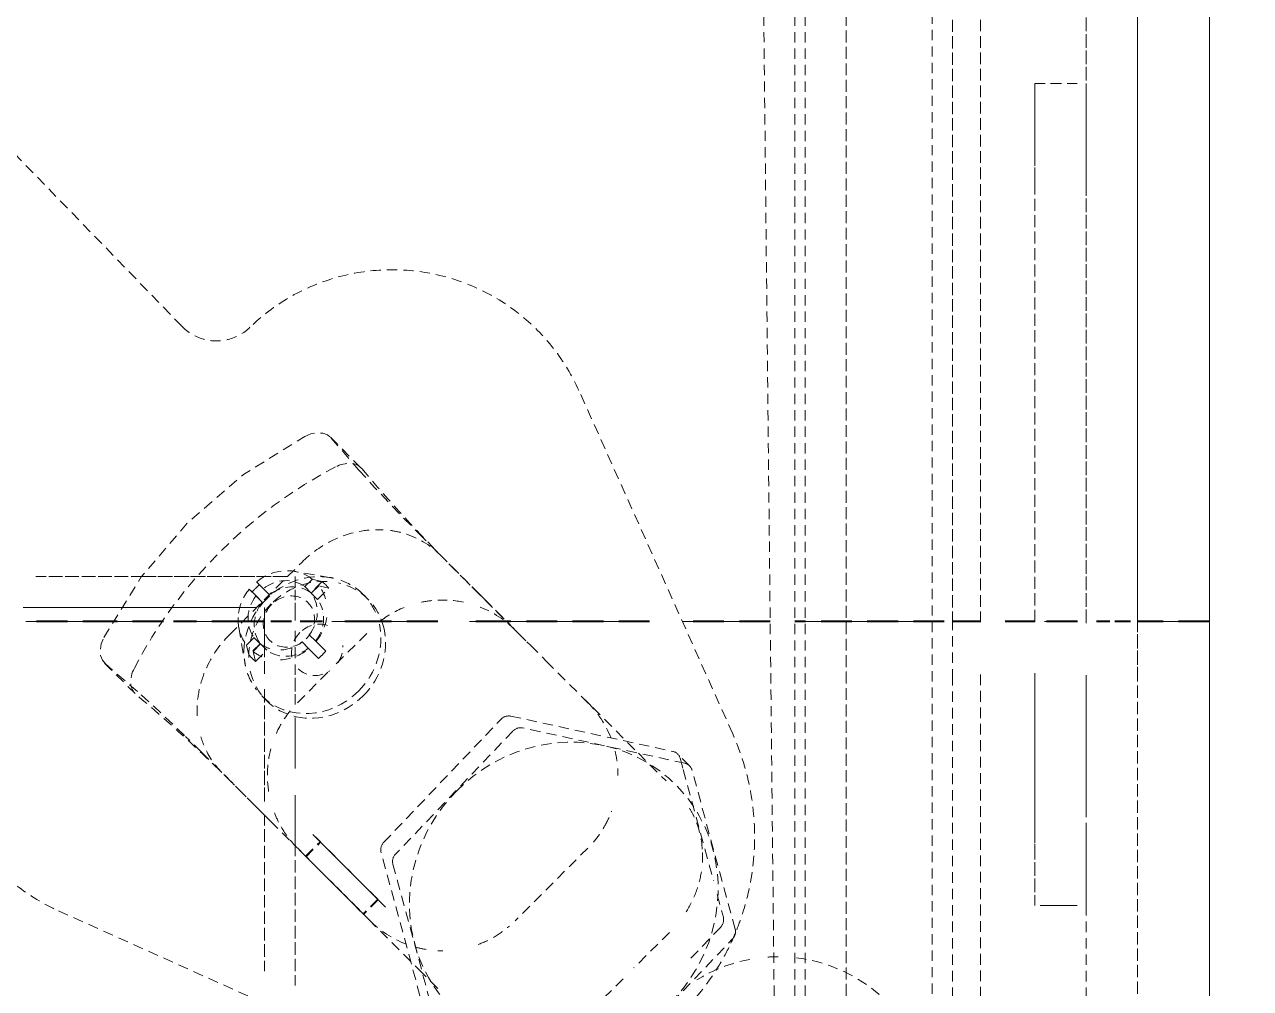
# Model space of a CAD drawing. Header units: millimetres. Extents: x -10915 to 62537, y -37640 to 44223.
# Drawn here: x 47279.1 to 47398.5, y 8591.3 to 8685.2 of the extents above; entities that cross this region are included whole.
import ezdxf

# ---------------------------------------------------------------- set-up
doc = ezdxf.new("R2010")
doc.units = ezdxf.units.MM
doc.linetypes.add('200_ШТРИХ_ш1п0_6_', pattern=[1.6, 1, -0.6])
doc.linetypes.add('ADSK_Штриховая_ш3 п1_5', pattern=[4.5, 3, -1.5])
doc.layers.add('Линии разделители', color=4, linetype='ADSK_Штриховая_ш3 п1_5', lineweight=40, true_color=0x00ffff)
for name, color, linetype, lineweight in [('Перекрытие', 7, 'Continuous', 18), ('Перекрытие штриховка', 7, 'Continuous', 18), ('Сантехника', 7, 'Continuous', 18), ('Стены отделка', 7, 'Continuous', 30)]:
    doc.layers.add(name, color=color, linetype=linetype, lineweight=lineweight)

# ---------------------------------------------------------------- blocks, each defined once
blk = doc.blocks.new('Reece_Tap_Wolfen_Drinking-Fountain - 10 L_Stainless Steel-7189108-План полов 4-го этажа')
at = {"layer": 'Сантехника', "color": 253, "linetype": '200_ШТРИХ_ш1п0_6_', "true_color": 0xa3a3a3}
for p, q in [((135, 134), (135, -134)), ((135, 134), (135, -134)), ((137, 72.4), (137, -72.4)), ((139.73, -72.4), (139.73, 72.47)), ((155, -72.4), (155, 72.4)), ((149.99, 20), (149.99, -20)), ((149.14, -20), (145, -20)), ((149.99, -20), (149.99, -72.53)), ((149.99, -20), (149.99, -25)), ((149.99, -25), (149.99, -29.63)), ((149.99, -72.53), (149.99, -29.63)), ((58.01, -68), (47.74, -68)), ((58.01, -68), (72.26, -68)), ((46.51, -71), (56.17, -71)), ((56.17, -71), (46.51, -71)), ((155, -72), (155, -78)), ((155, -72), (155, -78)), ((139.73, -132.98), (139.73, -77.53)), ((137, -77.6), (137, -132.98)), ((149.99, -77.6), (149.99, -100)), ((149.99, -90.37), (149.99, -77.6)), ((155, -110), (155, -77.6)), ((110.47, -85.67), (110.74, -86.67)), ((73, -94.21), (73, -89.29)), ((149.99, -90.37), (149.99, -97.02)), ((70, -106.39), (70, -91.21)), ((70, -91.21), (70, -106.39)), ((73, -94.21), (73, -107.79)), ((75.19, -93.57), (75.75, -94.13)), ((76.58, -94.96), (75.68, -94.07)), ((75.75, -94.13), (76.48, -94.87)), ((76.31, -94.7), (75.86, -94.24)), ((74.33, -95.55), (73.77, -94.99)), ((74.05, -95.27), (75.79, -97)), ((76.48, -94.87), (81.31, -99.69)), ((77.75, -98.96), (75.07, -96.28)), ((81.03, -99.41), (77.2, -95.59)), ((75.79, -97), (79.62, -100.83)), ((79.62, -100.83), (76.23, -97.44)), ((149.99, -97.02), (149.99, -100)), ((78.6, -99.81), (77.75, -98.96)), ((79.9, -101.11), (78.6, -99.81)), ((145.53, -100), (149.14, -100)), ((149.99, -100), (149.99, -132.98)), ((109.43, -102.63), (107.14, -104.92)), ((104.92, -107.14), (102.49, -109.57))]:
    blk.add_line(p, q, dxfattribs=at)
at = {"layer": 'Сантехника', "linetype": '200_ШТРИХ_ш1п0_6_'}
for p, q in [((155, -134), (155, 134)), ((61.95, -43.63), (-94.5, 117.74)), ((117.48, 93.79), (119.74, -119.74)), ((121.63, 93.79), (121.63, -121.63)), ((115.59, -83.32), (100.62, -49.9)), ((79.39, -57.41), (76.42, -54.44)), ((76.5, -54.53), (79.19, -57.63)), ((87.07, -65.86), (90.37, -69.16)), ((87.96, -66.75), (95.9, -74.69)), ((95.9, -74.69), (97.44, -76.23)), ((97.44, -76.23), (106.4, -85.19)), ((54.44, -76.42), (57.41, -79.39)), ((57.63, -79.19), (54.53, -76.5)), ((81.6, -93.88), (93.03, -81.88)), ((93.97, -81.58), (109.78, -85.02)), ((94.18, -83.03), (82.75, -95.03)), ((110.93, -86.17), (95.13, -82.73)), ((111.38, -86.42), (110.23, -85.27)), ((115.83, -102.31), (111.62, -86.82)), ((74.69, -95.9), (66.75, -87.96)), ((85.56, -110.34), (81.35, -94.83)), ((76.23, -97.44), (74.69, -95.9)), ((82.5, -95.98), (86.71, -111.49)), ((85.38, -106.6), (76.23, -97.44)), ((49.95, -100.53), (83.35, -115.54)), ((104.13, -115.26), (115.58, -103.26))]:
    blk.add_line(p, q, dxfattribs=at)
at = {"layer": 'Сантехника', "color": 251, "linetype": '200_ШТРИХ_ш1п0_6_', "true_color": 0x666666}
for p, q in [((155, 110), (155, -110)), ((155, -110), (155, 110)), ((122.63, 93.79), (122.63, -122.55)), ((122.63, 93.79), (122.63, -122.55)), ((126.63, -126.25), (126.63, 93.79)), ((126.63, 93.79), (126.63, -126.25)), ((137, -72.4), (137, 72.4)), ((139.73, 72.47), (139.73, -72.4)), ((149.99, -72.53), (149.99, 72.4)), ((83.54, -62.3), (85.08, -63.86)), ((86.87, -65.66), (85.08, -63.86)), ((66.59, -73.66), (73.66, -66.59)), ((87.96, -66.75), (90.56, -69.34)), ((90.9, -69.69), (87.96, -66.75)), ((47.74, -68), (58.01, -68)), ((76.45, -68.11), (72.93, -67.49)), ((68.51, -69.22), (68.79, -69.5)), ((69.18, -69.89), (68.51, -69.22)), ((69.5, -68.79), (69.22, -68.51)), ((69.22, -68.51), (69.89, -69.18)), ((70.49, -69.78), (69.5, -68.79)), ((69.89, -69.18), (70.49, -69.78)), ((73.92, -68.98), (74.66, -68.25)), ((74.53, -69.59), (73.92, -68.98)), ((75.62, -68.49), (74.53, -69.59)), ((75.3, -68.89), (74.56, -69.62)), ((74.66, -68.25), (75.14, -68.37)), ((75.14, -68.37), (75.62, -68.49)), ((75.17, -70.23), (76.26, -69.13)), ((76.26, -69.13), (75.3, -68.89)), ((90.37, -69.16), (94.42, -73.21)), ((68.79, -69.5), (69.78, -70.49)), ((69.78, -70.49), (69.18, -69.89)), ((74.56, -69.62), (75.17, -70.23)), ((80.07, -70.2), (79.61, -69.74)), ((90.56, -69.34), (91.83, -70.62)), ((90.9, -69.69), (91.83, -70.62)), ((137, -78), (137, -72)), ((137, -78), (137, -72)), ((67.49, -72.93), (68.11, -76.45)), ((68.25, -74.66), (68.98, -73.92)), ((68.98, -73.92), (69.59, -74.53)), ((74.36, -73.66), (75.03, -74.32)), ((74.97, -74.26), (74.36, -73.66)), ((94.42, -73.21), (95.9, -74.69)), ((68.49, -75.62), (68.25, -74.66)), ((69.59, -74.53), (68.49, -75.62)), ((69.62, -74.56), (68.89, -75.3)), ((69.13, -76.26), (70.23, -75.17)), ((70.23, -75.17), (69.62, -74.56)), ((74.32, -75.03), (73.66, -74.36)), ((73.66, -74.36), (74.26, -74.97)), ((74.26, -74.97), (75.25, -75.96)), ((75.25, -75.96), (74.32, -75.03)), ((75.96, -75.25), (74.97, -74.26)), ((75.03, -74.32), (75.96, -75.25)), ((68.89, -75.3), (69.13, -76.26)), ((97.44, -76.23), (101.49, -80.28)), ((139.73, -77.53), (139.73, -132.98)), ((137, -132.98), (137, -77.6)), ((149.99, -132.98), (149.99, -77.6)), ((69.74, -79.61), (70.2, -80.07)), ((63.86, -85.08), (62.31, -83.55)), ((63.86, -85.08), (69.69, -90.9)), ((106.4, -85.19), (109.1, -87.88)), ((110.77, -86.78), (113.71, -97.6)), ((69.34, -90.56), (66.75, -87.96)), ((70.62, -91.83), (69.34, -90.56)), ((70.62, -91.83), (69.69, -90.9)), ((74.71, -93.1), (75.19, -93.57)), ((74.71, -93.1), (75.75, -94.13)), ((73, -107.79), (73, -94.21)), ((74.01, -95.22), (75.42, -93.81)), ((74.05, -95.27), (75.47, -93.85)), ((75.86, -94.24), (75.42, -93.81)), ((73.42, -94.63), (73.3, -94.51)), ((74.33, -95.55), (73.3, -94.51)), ((73.77, -94.99), (73.42, -94.63)), ((74.01, -95.22), (74.44, -95.66)), ((81.07, -99.46), (76.31, -94.7)), ((76.48, -94.87), (81.78, -100.17)), ((74.9, -96.11), (79.66, -100.87)), ((79.33, -100.55), (75.07, -96.28)), ((77.64, -96.02), (81.03, -99.41)), ((81.07, -99.46), (77.64, -96.02)), ((79.62, -100.83), (76.23, -97.44)), ((76.23, -97.44), (79.66, -100.87)), ((114.08, -98.95), (114.68, -101.16)), ((81.03, -99.41), (79.62, -100.83)), ((81.07, -99.46), (79.66, -100.87)), ((81.31, -99.69), (81.66, -100.05)), ((81.66, -100.05), (81.78, -100.17)), ((80.37, -101.58), (79.33, -100.55)), ((80.37, -101.58), (79.9, -101.11)), ((114.42, -102.11), (111.28, -105.41)), ((107.14, -104.92), (105.97, -106.09)), ((86.87, -108.08), (85.38, -106.6))]:
    blk.add_line(p, q, dxfattribs=at)
at = {"layer": 'Сантехника', "color": 7, "linetype": '200_ШТРИХ_ш1п0_6_', "true_color": 0xfdfdfd}
for p, q in [((145, -72.4), (145, -20)), ((145, -21.28), (145, -20)), ((145, -72.4), (145, -20)), ((145, -29.63), (145, -20)), ((145, -72.4), (145, -20)), ((145, -25), (145, -20)), ((145, -72.4), (145, -20)), ((145, -25), (145, -20)), ((145, -72.4), (145, -20)), ((145, -29.63), (145, -20)), ((145, -72.4), (145, -20)), ((145, -29.63), (145, -20)), ((145, -72.4), (145, -20)), ((145, -29.63), (145, -20)), ((145, -72.4), (145, -20)), ((145, -29.63), (145, -20)), ((145, -72.4), (145, -20)), ((145, -22.98), (145, -20)), ((145, -20), (149.14, -20)), ((149.14, -20), (145, -20)), ((149.14, -20), (145, -20)), ((149.14, -20), (145, -20)), ((149.14, -20), (145, -20)), ((149.14, -20), (145, -20)), ((149.14, -20), (145, -20)), ((149.14, -20), (145, -20)), ((149.99, -20), (149.99, -72.53)), ((149.99, -20), (149.99, -29.63)), ((149.99, -20), (149.99, -72.53)), ((149.99, -20), (149.99, -72.53)), ((149.99, -20), (149.99, -29.63)), ((149.99, -20), (149.99, -72.53)), ((149.99, -20), (149.99, -29.63)), ((149.99, -20), (149.99, -72.53)), ((149.99, -20), (149.99, -21.28)), ((149.99, -20), (149.99, -72.53)), ((149.99, -20), (149.99, -21.28)), ((149.99, -20), (149.99, -72.53)), ((149.99, -20), (149.99, -21.28)), ((149.99, -20), (149.99, -72.53)), ((149.99, -20), (149.99, -29.63)), ((149.99, -20), (149.99, -72.53)), ((149.99, -20), (149.99, -21.28)), ((145, -27.26), (145, -21.28)), ((149.99, -21.28), (149.99, -29.63)), ((149.99, -21.28), (149.99, -29.63)), ((149.99, -21.28), (149.99, -22.98)), ((149.99, -21.28), (149.99, -25)), ((145, -25), (145, -22.98)), ((149.99, -22.98), (149.99, -29.63)), ((145, -29.63), (145, -25)), ((145, -29.63), (145, -25)), ((145, -27.26), (145, -25)), ((149.99, -25), (149.99, -29.63)), ((145, -29.63), (145, -27.26)), ((145, -29.63), (145, -27.26)), ((145, -29.63), (145, -72.4)), ((145, -29.63), (145, -72.4)), ((145, -29.63), (145, -72.4)), ((145, -29.63), (145, -72.4)), ((145, -29.63), (145, -72.4)), ((145, -29.63), (145, -72.4)), ((145, -29.63), (145, -72.4)), ((145, -29.63), (145, -72.4)), ((145, -29.63), (145, -72.4)), ((149.99, -72.53), (149.99, -29.63)), ((149.99, -72.53), (149.99, -29.63)), ((149.99, -72.53), (149.99, -29.63)), ((149.99, -72.53), (149.99, -29.63)), ((149.99, -72.53), (149.99, -29.63)), ((149.99, -72.53), (149.99, -29.63)), ((149.99, -72.53), (149.99, -29.63)), ((149.99, -72.53), (149.99, -29.63)), ((145, -100), (145, -77.39)), ((145, -77.39), (145, -90.37)), ((145, -100), (145, -77.39)), ((145, -77.39), (145, -90.37)), ((145, -100), (145, -77.39)), ((145, -77.39), (145, -90.37)), ((145, -100), (145, -77.39)), ((145, -77.39), (145, -90.37)), ((145, -100), (145, -77.39)), ((145, -77.39), (145, -90.37)), ((145, -100), (145, -77.39)), ((145, -77.39), (145, -90.37)), ((145, -100), (145, -77.39)), ((145, -77.39), (145, -90.37)), ((145, -100), (145, -77.39)), ((145, -77.39), (145, -90.37)), ((145, -100), (145, -77.39)), ((145, -77.39), (145, -90.37)), ((149.99, -77.6), (149.99, -100)), ((149.99, -90.37), (149.99, -77.6)), ((149.99, -77.6), (149.99, -100)), ((149.99, -77.6), (149.99, -100)), ((149.99, -90.37), (149.99, -77.6)), ((149.99, -77.6), (149.99, -100)), ((149.99, -90.37), (149.99, -77.6)), ((149.99, -77.6), (149.99, -100)), ((149.99, -90.37), (149.99, -77.6)), ((149.99, -77.6), (149.99, -100)), ((149.99, -90.37), (149.99, -77.6)), ((149.99, -77.6), (149.99, -100)), ((149.99, -90.37), (149.99, -77.6)), ((149.99, -77.6), (149.99, -100)), ((149.99, -90.37), (149.99, -77.6)), ((149.99, -77.6), (149.99, -100)), ((149.99, -90.37), (149.99, -77.6)), ((145, -92.74), (145, -90.37)), ((145, -100), (145, -90.37)), ((145, -100), (145, -90.37)), ((145, -100), (145, -90.37)), ((145, -98.72), (145, -90.37)), ((145, -100), (145, -90.37)), ((145, -100), (145, -90.37)), ((145, -100), (145, -90.37)), ((145, -95), (145, -90.37)), ((149.99, -90.37), (149.99, -100)), ((149.99, -90.37), (149.99, -100)), ((149.99, -90.37), (149.99, -92.74)), ((149.99, -90.37), (149.99, -100)), ((149.99, -90.37), (149.99, -100)), ((149.99, -90.37), (149.99, -92.74)), ((149.99, -90.37), (149.99, -100)), ((149.99, -90.37), (149.99, -97.02)), ((145, -95), (145, -92.74)), ((149.99, -92.74), (149.99, -95)), ((149.99, -92.74), (149.99, -97.02)), ((145, -100), (145, -95)), ((145, -97.02), (145, -95)), ((149.99, -95), (149.99, -100)), ((145, -100), (145, -97.02)), ((149.99, -97.02), (149.99, -100)), ((149.99, -97.02), (149.99, -98.72)), ((145, -100), (145, -98.72)), ((149.99, -98.72), (149.99, -100)), ((149.14, -100), (145.53, -100)), ((145.53, -100), (149.14, -100)), ((145.53, -100), (149.14, -100)), ((145.53, -100), (149.14, -100)), ((145.53, -100), (149.14, -100)), ((145.53, -100), (149.14, -100)), ((145.53, -100), (149.14, -100)), ((145.53, -100), (149.14, -100))]:
    blk.add_line(p, q, dxfattribs=at)
at = {"layer": 'Сантехника', "color": 7, "linetype": '200_ШТРИХ_ш1п0_6_', "true_color": 0xfcfcfc}
for p, q in [((145, -72.4), (145, -20)), ((145, -29.63), (145, -20)), ((149.14, -20), (145, -20)), ((149.99, -20), (149.99, -72.53)), ((149.99, -20), (149.99, -21.28)), ((149.99, -21.28), (149.99, -29.63)), ((145, -29.63), (145, -72.4)), ((149.99, -72.53), (149.99, -29.63)), ((145, -100), (145, -77.39)), ((145, -77.39), (145, -90.37)), ((149.99, -77.6), (149.99, -100)), ((149.99, -90.37), (149.99, -77.6)), ((145, -92.74), (145, -90.37)), ((149.99, -90.37), (149.99, -95)), ((145, -95), (145, -92.74)), ((145, -97.02), (145, -95)), ((149.99, -95), (149.99, -100)), ((145, -100), (145, -97.02)), ((145.53, -100), (149.14, -100))]:
    blk.add_line(p, q, dxfattribs=at)
at = {"layer": 'Сантехника', "color": 7, "linetype": '200_ШТРИХ_ш1п0_6_', "true_color": 0xfafafa}
for p, q in [((145, -72.4), (145, -20)), ((145, -22.98), (145, -20)), ((149.14, -20), (145, -20)), ((149.99, -20), (149.99, -72.53)), ((149.99, -20), (149.99, -25)), ((145, -29.63), (145, -22.98)), ((149.99, -25), (149.99, -29.63)), ((145, -29.63), (145, -72.4)), ((149.99, -72.53), (149.99, -29.63)), ((145, -100), (145, -77.39)), ((145, -77.39), (145, -90.37)), ((149.99, -77.6), (149.99, -100)), ((149.99, -90.37), (149.99, -77.6)), ((145, -95), (145, -90.37)), ((149.99, -90.37), (149.99, -92.74)), ((149.99, -92.74), (149.99, -95)), ((145, -97.02), (145, -95)), ((149.99, -95), (149.99, -100)), ((145, -100), (145, -97.02)), ((145.53, -100), (149.14, -100))]:
    blk.add_line(p, q, dxfattribs=at)
at = {"layer": 'Сантехника', "color": 7, "linetype": '200_ШТРИХ_ш1п0_6_', "true_color": 0xf7f7f7}
for p, q in [((145, -72.4), (145, -20)), ((145, -21.28), (145, -20)), ((149.14, -20), (145, -20)), ((149.99, -20), (149.99, -72.53)), ((149.99, -20), (149.99, -29.63)), ((145, -22.98), (145, -21.28)), ((145, -29.63), (145, -22.98)), ((145, -29.63), (145, -72.4)), ((149.99, -72.53), (149.99, -29.63)), ((145, -100), (145, -77.39)), ((145, -77.39), (145, -90.37)), ((149.99, -77.6), (149.99, -100)), ((149.99, -90.37), (149.99, -77.6)), ((145, -92.74), (145, -90.37)), ((149.99, -90.37), (149.99, -100)), ((145, -97.02), (145, -92.74)), ((145, -98.72), (145, -97.02)), ((145, -100), (145, -98.72)), ((145.53, -100), (149.14, -100))]:
    blk.add_line(p, q, dxfattribs=at)
at = {"layer": 'Сантехника', "color": 7, "linetype": '200_ШТРИХ_ш1п0_6_', "true_color": 0xf2f2f2}
for p, q in [((145, -72.4), (145, -20)), ((145, -25), (145, -20)), ((149.14, -20), (145, -20)), ((149.99, -20), (149.99, -72.53)), ((149.99, -20), (149.99, -21.28)), ((149.99, -21.28), (149.99, -29.63)), ((145, -29.63), (145, -25)), ((145, -29.63), (145, -72.4)), ((149.99, -72.53), (149.99, -29.63)), ((145, -100), (145, -77.39)), ((145, -77.39), (145, -90.37)), ((149.99, -77.6), (149.99, -100)), ((149.99, -90.37), (149.99, -77.6)), ((145, -95), (145, -90.37)), ((149.99, -90.37), (149.99, -95)), ((145, -97.02), (145, -95)), ((149.99, -95), (149.99, -100)), ((145, -100), (145, -97.02)), ((145.53, -100), (149.14, -100))]:
    blk.add_line(p, q, dxfattribs=at)
at = {"layer": 'Сантехника', "color": 254, "linetype": '200_ШТРИХ_ш1п0_6_', "true_color": 0xeaeaea}
for p, q in [((145, -72.4), (145, -20)), ((145, -29.63), (145, -20)), ((149.14, -20), (145, -20)), ((149.99, -20), (149.99, -72.53)), ((149.99, -20), (149.99, -21.28)), ((149.99, -21.28), (149.99, -29.63)), ((145, -29.63), (145, -72.4)), ((149.99, -72.53), (149.99, -29.63)), ((73, -70.54), (73, -72.26)), ((73, -73.28), (73, -75.95)), ((70, -77.48), (70, -76.22)), ((70, -76.22), (70, -77.48)), ((73, -76.57), (73, -80.46)), ((145, -100), (145, -77.39)), ((145, -77.39), (145, -90.37)), ((149.99, -77.6), (149.99, -100)), ((149.99, -90.37), (149.99, -77.6)), ((145, -92.74), (145, -90.37)), ((149.99, -90.37), (149.99, -100)), ((145, -100), (145, -92.74)), ((75.07, -96.28), (74.33, -95.55)), ((145.53, -100), (149.14, -100))]:
    blk.add_line(p, q, dxfattribs=at)
at = {"layer": 'Сантехника', "color": 254, "linetype": '200_ШТРИХ_ш1п0_6_', "true_color": 0xdddddd}
for p, q in [((145, -72.4), (145, -20)), ((145, -29.63), (145, -20)), ((149.14, -20), (145, -20)), ((149.99, -20), (149.99, -72.53)), ((149.99, -20), (149.99, -21.28)), ((149.99, -21.28), (149.99, -25)), ((149.99, -25), (149.99, -27.26)), ((149.99, -27.26), (149.99, -29.63)), ((145, -29.63), (145, -72.4)), ((149.99, -72.53), (149.99, -29.63)), ((73, -68), (73, -70.28)), ((70, -75.84), (70, -71)), ((70, -71), (70, -75.84)), ((73, -72.26), (73, -70.54)), ((73, -75.95), (73, -73.28)), ((73, -80.46), (73, -76.57)), ((145, -100), (145, -77.39)), ((145, -77.39), (145, -90.37)), ((149.99, -77.6), (149.99, -100)), ((149.99, -90.37), (149.99, -77.6)), ((70, -86.67), (70, -78.95)), ((70, -78.95), (70, -86.67)), ((73, -81.72), (73, -86.67)), ((70, -89.9), (70, -86.92)), ((70, -86.92), (70, -89.9)), ((145, -100), (145, -90.37)), ((149.99, -90.37), (149.99, -92.74)), ((149.99, -92.74), (149.99, -100)), ((75.07, -96.28), (74.33, -95.55)), ((74.44, -95.66), (74.9, -96.11)), ((145.53, -100), (149.14, -100))]:
    blk.add_line(p, q, dxfattribs=at)
at = {"layer": 'Сантехника', "color": 9, "linetype": '200_ШТРИХ_ш1п0_6_', "true_color": 0xc7c7c7}
for p, q in [((145, -72.4), (145, -20)), ((145, -29.63), (145, -20)), ((149.14, -20), (145, -20)), ((149.99, -20), (149.99, -72.53)), ((149.99, -20), (149.99, -29.63)), ((145, -29.63), (145, -72.4)), ((149.99, -72.53), (149.99, -29.63)), ((72.26, -68), (58.01, -68)), ((73, -70.28), (73, -68)), ((56.17, -71), (69.26, -71)), ((69.26, -71), (56.17, -71)), ((76.98, -76.5), (80.28, -73.21)), ((73.21, -80.28), (76.5, -76.98)), ((145, -100), (145, -77.39)), ((145, -77.39), (145, -90.37)), ((149.99, -77.6), (149.99, -100)), ((149.99, -90.37), (149.99, -77.6)), ((73, -86.67), (73, -81.72)), ((73, -89.29), (73, -94.21)), ((145, -100), (145, -90.37)), ((149.99, -90.37), (149.99, -100)), ((75.68, -94.07), (75.47, -93.85)), ((75.75, -94.13), (76.48, -94.87)), ((77.2, -95.59), (76.58, -94.96)), ((101.49, -94.42), (94.42, -101.49)), ((145.53, -100), (149.14, -100))]:
    blk.add_line(p, q, dxfattribs=at)
at = {"layer": 'Сантехника', "linetype": '200_ШТРИХ_ш1п0_6_', "flags": 128}
for points in [[(54.36, -73.92), (58.01, -68.04), (62.64, -62.64), (68.04, -58.01), (73.92, -54.36)], [(73.92, -54.36), (74.53, -54.11), (75.12, -54.01), (75.67, -54.04), (76.14, -54.22), (76.5, -54.53)], [(54.53, -76.5), (54.22, -76.14), (54.04, -75.67), (54.01, -75.12), (54.11, -74.53), (54.36, -73.92)]]:
    blk.add_lwpolyline(points, dxfattribs=at)
at = {"layer": 'Сантехника', "color": 251, "linetype": '200_ШТРИХ_ш1п0_6_', "true_color": 0x666666, "flags": 128}
for points in [[(79.19, -57.63), (80.69, -59.29), (83.46, -62.23)], [(62.23, -83.46), (59.29, -80.69), (57.63, -79.19)]]:
    blk.add_lwpolyline(points, dxfattribs=at)
at = {"layer": 'Сантехника', "color": 253, "linetype": '200_ШТРИХ_ш1п0_6_', "true_color": 0xa3a3a3}
for centre, radius, start, end in [((87.35, -80.28), 10, 96.0898, 105), ((87.35, -80.28), 10, 78.3355, 92.772), ((87.35, -80.28), 10, 112.0098, 129.0459), ((80.28, -87.35), 10, 140.9541, 157.9902), ((80.28, -87.35), 10, 165, 191.6645), ((94.42, -87.35), 10, 7.9681, 15), ((94.42, -87.35), 10, 319.4705, 330), ((87.35, -94.42), 10, 300, 310.5295), ((87.35, -94.42), 10, 255, 262.0319), ((120, -120), 15, 90, 94.1947), ((120, -120), 15, 100.5677, 121.8711), ((120, -120), 15, 0, 83.1057)]:
    blk.add_arc(centre, radius, start, end, dxfattribs=at)
at = {"layer": 'Сантехника', "color": 251, "linetype": '200_ШТРИХ_ш1п0_6_', "true_color": 0x666666}
for centre, start, end in [((87.35, -80.28), 45, 68.6388), ((94.42, -87.35), 21.6924, 45), ((80.28, -87.35), 201.2889, 210), ((80.28, -87.35), 210, 225), ((87.35, -94.42), 225, 248.6995)]:
    blk.add_arc(centre, 10, start, end, dxfattribs=at)
at = {"layer": 'Сантехника', "color": 9, "linetype": '200_ШТРИХ_ш1п0_6_', "true_color": 0xc7c7c7}
for centre, start, end in [((94.42, -87.35), 0, 3.9263), ((94.42, -87.35), 330.1545, 339.5502), ((87.35, -94.42), 290.2204, 299.8455), ((87.35, -94.42), 267.228, 270)]:
    blk.add_arc(centre, 10, start, end, dxfattribs=at)
at = {"layer": 'Сантехника', "linetype": '200_ШТРИХ_ш1п0_6_'}
for centre, major_axis, ratio, start_param, end_param in [((77.27, -59.53), (2.12, 2.12), 0.669131, 6.225713, 7.408574), ((80.83, -80.83), (22.71, 22.71), 0.669131, 1.125389, 2.016204), ((318.87, 164.15), (230.9, 230.9), 0.669131, 3.08412, 3.141593), ((59.53, -77.27), (2.12, 2.12), 0.669131, 2.016204, 3.199065), ((-164.15, -318.87), (230.9, 230.9), 0.669131, 0, 0.057472), ((93.72, -82.54), (0.707, 0.707), 0.951057, 0.548679, 1.595877), ((99.14, -99.14), (10.89, 10.89), 0.951057, 4.712389, 7.853982), ((94.87, -83.69), (0.707, 0.707), 0.951057, 0.548679, 1.595877), ((110.67, -87.12), (0.707, 0.707), 0.951057, 5.784667, 6.831864), ((99.14, -99.14), (10.89, 10.89), 0.951057, 1.570796, 4.712389), ((82.29, -94.53), (0.707, 0.707), 0.951057, 1.595877, 2.643074), ((83.44, -95.68), (0.707, 0.707), 0.951057, 1.595877, 2.643074), ((114.89, -102.61), (0.707, 0.707), 0.951057, 4.737469, 5.784667)]:
    blk.add_ellipse(centre, major_axis=major_axis, ratio=ratio, start_param=start_param, end_param=end_param, dxfattribs=at)
at = {"layer": 'Сантехника', "color": 251, "linetype": '200_ШТРИХ_ш1п0_6_', "true_color": 0x666666}
for centre, major_axis, ratio, start_param, end_param in [((71.77, -71.77), (3.22, 3.22), 0.906308, 0.109907, 1.46089), ((74.67, -74.67), (4.94, 4.94), 0.906308, 0.564136, 1.570796), ((71.77, -71.77), (3.22, 3.22), 0.906308, 1.680703, 2.356194), ((72.38, -72.38), (3.58, 3.58), 0.906308, 1.570796, 1.620248), ((72.38, -72.38), (3.58, 3.58), 0.906308, 1.471894, 1.570796), ((71.77, -71.77), (2.5, 2.5), 0.906308, 0.142153, 1.428643), ((72.38, -72.38), (2.5, 2.5), 0.906308, 0.142153, 1.428643), ((75.13, -75.13), (4.94, 4.94), 0.906308, 0.687276, 1.570796), ((71.77, -71.77), (3.22, 3.22), 0.906308, 5.825359, 6.173279), ((72.38, -72.38), (3.58, 3.58), 0.906308, 6.184283, 6.382088), ((75.13, -75.13), (4.94, 4.94), 0.906308, 5.762118, 6.801322), ((74.67, -74.67), (4.94, 4.94), 0.906308, 0, 0.410936), ((74.67, -74.67), (4.94, 4.94), 0.906308, 1.570796, 2.577457), ((71.77, -71.77), (2.5, 2.5), 0.906308, 1.71295, 2.999439), ((72.38, -72.38), (3.58, 3.58), 0.906308, 1.620248, 1.669699), ((72.38, -72.38), (1.85, 1.85), 0.906308, 4.712389, 7.853982), ((71.77, -71.77), (2.5, 2.5), 0.906308, 5.692088, 6.141032), ((74.67, -74.67), (4.94, 4.94), 0.906308, 5.951884, 6.283185), ((75.13, -75.13), (4.94, 4.94), 0.906308, 1.570796, 2.454317), ((72.38, -72.38), (2.5, 2.5), 0.906308, 1.71295, 2.999439), ((72.38, -72.38), (1.85, 1.85), 0.906308, 1.570796, 4.712389), ((71.77, -71.77), (2.5, 2.5), 0.906308, 4.854542, 5.497787), ((72.38, -72.38), (2.5, 2.5), 0.906308, 4.854542, 6.020518), ((71.77, -71.77), (3.22, 3.22), 0.906308, 4.822296, 5.497787), ((71.77, -71.77), (3.22, 3.22), 0.906308, 2.356194, 3.031686), ((75.13, -75.13), (1.85, 1.85), 0.906308, 0.412887, 1.570796), ((74.67, -74.67), (4.94, 4.94), 0.906308, 4.712389, 5.759587), ((75.13, -75.13), (1.85, 1.85), 0.906308, 1.570796, 2.728706), ((75.13, -75.13), (4.94, 4.94), 0.906308, 4.712389, 5.759587), ((71.77, -71.77), (2.5, 2.5), 0.906308, 3.283746, 3.738701), ((72.38, -72.38), (2.5, 2.5), 0.906308, 3.405106, 4.570236), ((71.77, -71.77), (3.22, 3.22), 0.906308, 3.926991, 4.602482), ((71.77, -71.77), (2.5, 2.5), 0.906308, 3.926991, 4.570236), ((72.38, -72.38), (3.58, 3.58), 0.906308, 3.04269, 3.240495), ((71.77, -71.77), (3.22, 3.22), 0.906308, 3.251499, 3.601315), ((72.38, -72.38), (3.58, 3.58), 0.906308, 4.613487, 4.712389), ((72.38, -72.38), (3.58, 3.58), 0.906308, 4.712389, 4.811291), ((74.67, -74.67), (4.94, 4.94), 0.906308, 2.730656, 3.019392), ((75.13, -75.13), (4.94, 4.94), 0.906308, 2.623456, 3.66266), ((74.67, -74.67), (4.94, 4.94), 0.906308, 3.141593, 4.712389), ((75.13, -75.13), (4.94, 4.94), 0.906308, 3.665191, 4.712389), ((109.52, -85.97), (0.707, 0.707), 0.951057, 5.784667, 6.831864), ((113.73, -101.46), (0.707, 0.707), 0.951057, 4.737469, 5.784667)]:
    blk.add_ellipse(centre, major_axis=major_axis, ratio=ratio, start_param=start_param, end_param=end_param, dxfattribs=at)
at = {"layer": 'Сантехника', "color": 253, "linetype": '200_ШТРИХ_ш1п0_6_', "true_color": 0xa3a3a3}
for centre, major_axis, start_param, end_param in [((74.67, -74.67), (4.94, 4.94), 0.523599, 0.564136), ((75.13, -75.13), (1.85, 1.85), 4.930664, 5.616847), ((74.67, -74.67), (4.94, 4.94), 2.577457, 2.617994), ((75.13, -75.13), (1.85, 1.85), 3.141593, 4.494114)]:
    blk.add_ellipse(centre, major_axis=major_axis, ratio=0.906308, start_param=start_param, end_param=end_param, dxfattribs=at)
at = {"layer": 'Сантехника', "linetype": '200_ШТРИХ_ш1п0_6_'}
for points in [[(100.62, -49.9), (99.95, -48.43), (98.32, -45.72), (94.92, -42.29), (90.83, -39.78), (86.25, -38.31), (81.45, -37.97), (76.71, -38.77), (72.28, -40.7), (69.76, -42.61), (68.59, -43.74)], [(43.95, -68.45), (42.81, -69.61), (40.87, -72.12), (38.9, -76.55), (38.06, -81.29), (38.37, -86.1), (39.83, -90.7), (42.33, -94.82), (45.76, -98.23), (48.47, -99.86), (49.95, -100.53)]]:
    blk.add_open_spline(points, degree=3, dxfattribs=at)
for points, knots in [([(68.59, -43.74), (67.99, -44.32), (66.89, -44.92), (65.24, -45.12), (63.6, -44.87), (62.53, -44.23), (61.95, -43.63)], [-1, -1, -1, -1, -0.666667, -0.5, -0.333333, 0, 0, 0, 0]), ([(115.98, -102.37), (116.21, -101.78), (117.09, -99.32), (117.92, -94.81), (117.56, -88.87), (116.4, -85.15), (115.59, -83.32)], [-0.3326134, -0.3326134, -0.3326134, -0.3326134, -0.3, -0.2, -0.1, 0, 0, 0, 0]), ([(104.62, -114.92), (105.07, -114.68), (108.94, -112.51), (112.79, -108.66), (115.05, -104.44), (115.41, -103.68)], [-0.6261625, -0.6261625, -0.6261625, -0.6261625, -0.6, -0.4, -0.3568135, -0.3568135, -0.3568135, -0.3568135])]:
    blk.add_open_spline(points, degree=3, knots=knots, dxfattribs=at)
at = {"layer": 'Сантехника', "color": 251, "linetype": '200_ШТРИХ_ш1п0_6_', "true_color": 0x666666}
for points, knots in [([(73.66, -66.59), (74.47, -65.79), (76.26, -64.47), (79.07, -63.51), (80.85, -63.41), (81.55, -63.45)], [-1, -1, -1, -1, -0.7857143, -0.5714286, -0.4285714, -0.4285714, -0.4285714, -0.4285714]), ([(82.28, -63.52), (82.73, -63.58), (84.53, -63.97), (86.1, -64.89), (87.07, -65.86)], [-0.3789769, -0.3789769, -0.3789769, -0.3789769, -0.2857143, 0, 0, 0, 0]), ([(63.45, -81.56), (63.41, -80.86), (63.49, -79.43), (64.29, -76.61), (65.53, -74.74), (66.59, -73.66)], [-0.5714286, -0.5714286, -0.5714286, -0.5714286, -0.4285714, -0.2857143, 0, 0, 0, 0]), ([(65.86, -87.07), (65.14, -86.34), (64.38, -85.22), (63.91, -83.94), (63.81, -83.61)], [-1, -1, -1, -1, -0.7857143, -0.7142857, -0.7142857, -0.7142857, -0.7142857]), ([(111.39, -90.54), (111.57, -90.84), (112.21, -92.08), (112.56, -93.49), (112.63, -94.56)], [-0.8571429, -0.8571429, -0.8571429, -0.8571429, -0.7857143, -0.5714286, -0.5714286, -0.5714286, -0.5714286])]:
    blk.add_open_spline(points, degree=3, knots=knots, dxfattribs=at)
at = {"layer": 'Сантехника', "color": 253, "linetype": '200_ШТРИХ_ш1п0_6_', "true_color": 0xa3a3a3}
for points in [[(112.65, -94.84), (112.67, -95.29), (112.65, -95.74), (112.6, -96.19)], [(112.54, -96.72), (112.42, -97.44), (112.04, -98.85), (111.37, -100.16), (110.97, -100.77)]]:
    blk.add_open_spline(points, degree=3, dxfattribs=at)
at = {"layer": 'Сантехника', "color": 251, "linetype": '200_ШТРИХ_ш1п0_6_', "true_color": 0x666666}
blk.add_open_spline([(115.41, -103.68), (115.61, -103.25), (115.8, -102.81), (115.98, -102.37)], degree=3, dxfattribs=at)

msp = doc.modelspace()

# ---------------------------------------------------------------- hatches: boundary and pattern name
at = {"layer": 'Перекрытие штриховка', "lineweight": 9, "true_color": 0x787878}
h = msp.add_hatch(dxfattribs=at)
h.set_pattern_fill('FP_18', color=8, style=0, pattern_type=2)
h.set_pattern_definition([(0, (9602.2, 36211.3), (0, 500), []), (90, (9602.2, 36211.3), (-500, 3e-14), [])])
h.paths.add_polyline_path([(47086.468, 8849.26), (47087.212, 8848.811), (47087.212, 8849.482)])
h.paths.add_polyline_path([(47382.331, 8845.461), (47381.412, 8844.172), (47382.639, 8844.429), (47382.553, 8844.717)])
h.paths.add_polyline_path([(48911.614, 9646.429), (48913.614, 9644.429), (48913.614, 9646.429)])
h.paths.add_polyline_path([(24278.876, 12574.426), (24278.876, 12575.226), (24278.865, 12574.434)])
h.paths.add_polyline_path([(31985.904, 8790.238), (31983.904, 8788.238), (31985.904, 8788.238)])
h.paths.add_polyline_path([(44748.18, 8627.057), (47077.5, 8627.057), (47078.181, 8833.429), (47083.106, 8846.996), (47092.141, 8852.197), (47093.31, 8852.51), (47095.821, 8853.714), (47135.503, 8854.475), (47135.503, 8864.499), (47148.494, 8864.499), (47148.494, 8854.475), (47366.5, 8853.747), (47380.753, 8847.805), (47385.581, 8841.333), (47385.581, 8838.619), (47386.771, 8837.322), (47387.5, 8771.831), (47388.635, 8627.057), (47394.5, 8627.212), (47394.5, 8979.429), (47410.5, 8979.429), (47410.5, 9518.429), (47402.5, 9518.429), (47402.5, 9528.429), (47410.5, 9528.429), (47410.5, 9634.429), (47408.5, 9634.429), (47408.5, 9646.429), (48883.614, 9646.429), (48883.614, 9770), (48893.614, 9770), (48893.614, 9646.429), (48911.614, 9646.429), (48911.614, 9770), (48923.614, 9770), (48923.614, 9879.641), (48471.614, 10662.528), (48479.409, 10667.028), (48474.409, 10675.688), (48519.442, 10701.688), (48514.442, 10710.348), (48522.236, 10714.848), (48923.614, 10019.641), (48923.614, 10920.359), (48842.236, 10779.408), (48834.442, 10783.908), (48829.442, 10775.248), (48784.409, 10801.248), (48779.409, 10792.587), (48771.614, 10797.087), (48923.614, 11060.359), (48923.614, 11170), (48911.614, 11170), (48911.614, 12109.937), (48893.614, 12109.937), (48893.614, 11170), (48883.614, 11170), (48883.614, 12081.937), (48373.189, 12081.937), (48373.189, 12091.937), (48883.614, 12091.937), (48883.614, 12109.937), (48373.189, 12109.937), (48373.189, 12613.937), (48548.684, 12613.937), (48548.556, 12616.937), (48373.189, 12616.937), (48373.189, 12626.937), (48548.822, 12626.937), (48550.822, 12814.342), (46168.189, 12814.342), (46168.189, 12626.937), (46633.189, 12626.937), (46633.189, 12616.937), (46168.189, 12616.937), (46168.189, 12613.937), (46633.189, 12613.937), (46633.189, 12109.937), (44699.094, 12109.937), (44699.094, 12141.937), (42999.094, 12141.937), (42999.094, 12109.937), (39894.565, 12109.937), (39894.565, 12141.937), (39129.809, 12141.937), (39715.349, 11803.687), (39712.201, 11798.187), (39722.14, 11792.448), (39708.64, 11769.066), (39718.599, 11763.316), (39715.349, 11757.687), (39049.809, 12141.937), (38864.565, 12141.937), (38864.565, 12109.937), (37896.849, 12109.937), (37896.826, 12111.937), (37894.826, 12111.937), (37889.952, 12525.562), (37889.835, 12525.594), (37871.951, 12525.594), (37877.06, 12091.937), (38864.565, 12091.937), (38864.565, 12081.937), (37867.177, 12081.937), (37861.796, 12525.668), (35142.497, 12532.827), (35142.668, 12542.826), (37861.832, 12535.668), (37861.773, 12538.668), (24465.876, 12572.837), (24465.876, 12423.559), (24455.876, 12423.559), (24455.876, 12573.96), (24452.876, 12573.368), (24452.876, 12423.559), (24440.876, 12423.559), (24440.876, 12420.75), (24340.876, 12420.75), (24340.876, 12430.75), (24300.876, 12430.75), (24300.876, 12420.75), (24283.876, 12420.75), (24283.876, 12423.559), (24278.876, 12423.559), (24278.876, 12574.426), (24275.876, 12574.401), (24275.876, 12423.559), (24265.876, 12423.559), (24265.876, 12574.461), (24171.376, 12574.461), (24171.376, 12455.512), (24200.876, 12455.512), (24200.876, 12443.512), (24171.376, 12443.512), (24171.376, 10935.75), (24283.876, 10935.75), (24283.876, 10960.75), (24300.876, 10960.75), (24300.876, 10950.75), (24340.876, 10950.75), (24340.876, 10960.75), (24440.876, 10960.75), (24440.876, 10935.75), (31998.904, 10935.75), (31998.904, 10730.75), (31988.904, 10730.75), (31988.904, 10925.75), (24440.876, 10925.75), (24440.876, 10922.75), (31983.904, 10922.75), (31983.904, 10920.75), (31985.904, 10920.75), (31985.904, 10730.75), (31973.904, 10730.75), (31973.904, 10645.358), (31978.404, 10647.956), (32295.904, 10098.029), (32288.11, 10093.529), (32293.11, 10084.869), (32248.077, 10058.869), (32253.077, 10050.209), (32245.283, 10045.709), (31973.904, 10515.75), (31973.904, 9245.75), (32375.283, 9940.957), (32383.077, 9936.457), (32388.077, 9945.118), (32433.11, 9919.118), (32438.11, 9927.778), (32445.904, 9923.278), (31978.404, 9113.544), (31973.904, 9116.142), (31973.904, 9030.75), (31985.904, 9030.75), (31985.904, 8790.238), (31988.904, 8790.238), (31988.904, 9030.75), (31998.904, 9030.75), (31998.904, 8803.238), (35520, 8803.238), (35520, 8793.238), (31998.904, 8793.238), (31998.904, 8790.238), (35520, 8790.238), (35520, 8758.238), (35591.506, 8758.238), (35589.838, 8761.609), (36370.865, 9212.347), (36374.034, 9206.859), (36364.075, 9201.109), (36377.575, 9177.726), (36367.615, 9171.976), (36370.784, 9166.3), (35664, 8758.238), (36550, 8758.238), (36550, 8790.238), (38699.5, 8790.238), (38699.5, 8758.238), (38771.006, 8758.238), (38769.338, 8761.609), (39550.365, 9212.347), (39553.534, 9206.859), (39543.575, 9201.109), (39557.075, 9177.726), (39547.115, 9171.976), (39550.284, 9166.3), (38843.5, 8758.238), (39729.5, 8758.238), (39729.5, 8790.238), (40041.13, 8790.238), (40041.13, 8793.238), (39729.5, 8793.238), (39729.5, 8803.238), (40041.13, 8803.238), (40041.13, 9100.345), (41961.083, 9100.345), (41961.979, 8797.99), (41963.736, 8667.057), (42381.756, 8667.057), (42381.756, 8657.057), (41963.537, 8657.057), (41963.869, 8639.057), (42381.756, 8639.057), (42381.756, 8627.057), (42431.756, 8627.057), (43271.801, 9112.057), (43291.801, 9077.416), (42511.756, 8627.057), (43451.756, 8627.057), (43451.756, 8639.057), (44175, 8639.057), (44175.031, 8637.057), (44177, 8637.057), (44177, 8627.057), (44195, 8627.057), (44195, 8657.057), (43451.756, 8657.057), (43451.756, 8667.057), (44205, 8667.057), (44205, 8627.057)])
h.paths.add_polyline_path([(41950.758, 8637.057), (41950.426, 8638.744), (41948.868, 8637.057), (41950.736, 8637.057)])
h.paths.add_polyline_path([(41950.736, 8639.057), (41953.736, 8639.057), (41953.537, 8657.057), (41950.537, 8657.057)])
h.paths.add_polyline_path([(41951.083, 8667.057), (41953.426, 8667.057), (41951.083, 8983.221), (41951.083, 9090.345), (40051.13, 9090.345), (40051.13, 8803.238), (40054.13, 8803.238), (40054.13, 9085.345), (40056.13, 9085.345), (40056.13, 9087.345), (41946.083, 9087.345), (41946.083, 9085.345), (41948.083, 9085.345), (41948.978, 8797.99), (41950.868, 8667.057)])
h.paths.add_polyline_path([(31985.904, 8758.238), (32616.756, 8758.238), (32616.728, 8778.238), (31973.904, 8778.238), (31973.904, 8758.238), (31983.904, 8758.238)])
h.paths.add_polyline_path([(38776.5, 8758.238), (38784.285, 8758.238), (38782.129, 8761.488)])
h.paths.add_polyline_path([(35604.785, 8758.238), (35602.629, 8761.488), (35597, 8758.238), (35602.838, 8758.238)])
h.paths.add_polyline_path([(40054.13, 8790.238), (40054.13, 8793.238), (40051.13, 8793.238), (40051.13, 8790.238)])
h.paths.add_polyline_path([(40056.13, 8788.238), (40054.13, 8790.238), (40054.13, 8788.238)])
h.paths.add_polyline_path([(36802.446, 8793.238), (36550, 8793.238), (36550, 8803.238), (38699.5, 8803.238), (38699.5, 8793.238), (36893.264, 8793.238)])
h.paths.add_polyline_path([(47095.5, 8833.93), (47094.352, 8835.147), (47094.832, 8834.097)])
h.paths.add_polyline_path([(47369.5, 8833.936), (47370.939, 8835.433), (47370.377, 8836.429), (47369.5, 8834.81), (47369.5, 8834.136)])
h.paths.add_polyline_path([(31973.904, 9123.75), (31975.61, 9126.704), (31973.904, 9126.704)])
h.paths.add_polyline_path([(31973.904, 10633.811), (31975.61, 10634.795), (31973.904, 10637.75), (31973.904, 10634.795)])
h.paths.add_polyline_path([(24283.876, 10922.75), (24283.876, 10925.75), (24171.376, 10925.75), (24171.376, 10922.75), (24178.663, 10922.75)])
h.paths.add_polyline_path([(44847.212, 12081.937), (44699.094, 12081.937), (44699.094, 12091.937), (46633.189, 12091.937), (46633.189, 12081.937), (44890.918, 12081.937)])
h.paths.add_polyline_path([(42966.094, 12081.937), (39894.565, 12081.937), (39894.565, 12091.937), (42999.094, 12091.937), (42999.094, 12081.937)])
h.paths.add_polyline_path([(48911.614, 12109.937), (48913.614, 12111.937), (48911.614, 12111.937)])
h.paths.add_polyline_path([(35190.406, 12414.596), (24550.531, 12466.184), (24550.589, 12478.184), (35190.464, 12426.596)])
h.paths.add_polyline_path([(24438.376, 12470.75), (24440.876, 12470.75), (24439.833, 12574.837), (24438.376, 12574.837), (24438.376, 12567.99)])
h.paths.add_polyline_path([(37889.835, 12535.594), (37889.799, 12538.594), (37871.798, 12538.594), (37871.833, 12535.641), (37889.799, 12535.594)])
h.paths.add_polyline_path([(37891.776, 12538.589), (37891.799, 12538.594), (37891.75, 12540.562), (37889.952, 12538.594)])
h.paths.add_polyline_path([(37901.784, 12539.991), (37921.779, 12540.462), (37921.19, 12550.511), (37901.66, 12550.459), (37901.777, 12540.562)])
h.paths.add_polyline_path([(48608.346, 12601.937), (48588.558, 12602.15), (48588.686, 12601.937), (48606.423, 12601.937)])
h.paths.add_polyline_path([(46143.189, 12601.937), (46143.189, 12605.472), (46123.189, 12605.472), (46123.189, 12601.937)])
h.paths.add_polyline_path([(48576.685, 12613.937), (48576.685, 12616.937), (48558.716, 12616.937), (48558.684, 12613.937)])
h.paths.add_polyline_path([(48578.664, 12611.937), (48578.664, 12613.937), (48576.685, 12613.937)])
h.paths.add_polyline_path([(46155.189, 12613.937), (46158.189, 12613.937), (46158.189, 12616.937), (46155.189, 12616.937)])
h.paths.add_polyline_path([(46153.189, 12611.937), (46155.189, 12613.937), (46153.189, 12613.937)])
h.paths.add_polyline_path([(46158.189, 12626.937), (46158.189, 12814.342), (46155.189, 12814.342), (46155.189, 12626.937)])
h.paths.add_polyline_path([(48558.823, 12626.937), (48576.824, 12626.937), (48578.685, 12814.342), (48560.823, 12814.342), (48560.295, 12764.924)])
h = msp.add_hatch(dxfattribs=at)
h.set_pattern_fill('FP_20', color=8, style=0, pattern_type=2)
h.set_pattern_definition([(270, (1602.2, 62211.3), (500, 3e-14), []), (0, (1602.2, 62211.3), (0, 500), [])])
h.paths.add_polyline_path([(44167.167, 448.838), (44167.167, 468.812), (44165, 468.812), (44165, 448.853)])
h.paths.add_polyline_path([(47378.532, 8549.598), (47377.616, 8549.915), (47377.788, 8549.376)])
h.paths.add_polyline_path([(47082.669, 8553.397), (47083.588, 8554.686), (47082.06, 8555.442), (47082.506, 8553.945)])
h.paths.add_polyline_path([(44177, 480.812), (44175, 478.812), (44177, 478.812)])
h.paths.add_polyline_path([(48626.5, 449.541), (48626.5, 467.542), (45950.952, 484.772), (45951.016, 494.771), (48626.5, 477.542), (48626.5, 1368.998), (48581.949, 7239.056), (48626.5, 7239.394), (48626.5, 7264.788), (48638.5, 7264.788), (48638.5, 7239.485), (48681.946, 7239.814), (48681.493, 7297.5), (47407.5, 7297.5), (47407.5, 7299.5), (47405.5, 7299.5), (47405.5, 8379.429), (47394.5, 8379.429), (47394.5, 8627.057), (47387.5, 8625.929), (47386.819, 8565.429), (47381.894, 8551.861), (47372.859, 8546.661), (47371.69, 8546.348), (47369.179, 8545.143), (47302.5, 8544.429), (47098.5, 8545.11), (47084.247, 8551.053), (47079.419, 8557.525), (47079.419, 8560.239), (47078.218, 8562.429), (47077.5, 8627.057), (44205, 8627.057), (44205, 3425), (44195, 3425), (44195, 8627.057), (44177, 8627.057), (44177, 3425), (44165, 3425), (44165, 2625), (44545.359, 3283.801), (44580, 3263.801), (44165, 2545), (44165, 2495), (44177, 2495), (44177, 1865), (44165, 1865), (44165, 1065), (44545.359, 1723.801), (44580, 1703.801), (44165, 985), (44165, 935), (44177, 935), (44177, 480.812), (44195, 480.812), (44195, 935), (44205, 935), (44205, 508.812), (45950.888, 508.812), (45950.888, 498.812), (44205, 498.812), (44205, 480.812), (45950.888, 480.812), (45950.849, 468.812), (44233.942, 468.371), (45950.859, 456.349), (45950.952, 466.771), (48581.949, 449.828)])
h.paths.add_polyline_path([(44195, 1865), (44195, 2495), (44205, 2495), (44205, 1865)])
h.paths.add_polyline_path([(48709.509, 7297.5), (48710.339, 7299.5), (48709.494, 7299.5)])
h.paths.add_polyline_path([(48691.945, 7239.89), (48709.945, 7240.042), (48709.418, 7297.5), (48691.508, 7297.5), (48691.924, 7242.774)])
h.paths.add_polyline_path([(47094.525, 8562.429), (47095.5, 8563.063), (47094.368, 8564.635), (47094.061, 8563.425), (47094.368, 8562.429)])
h.paths.add_polyline_path([(47372.232, 8563.153), (47371.069, 8564.535), (47372.201, 8563.164)])

# ---------------------------------------------------------------- linework, layer by layer
at = {"layer": 'Линии разделители', "color": 254, "true_color": 0xdddddd}
for p, q in [((47287.819, 8627.057), (47279.262, 8627.057)), ((47319.369, 8627.057), (47313.313, 8627.057))]:
    msp.add_line(p, q, dxfattribs=at)
at = {"layer": 'Линии разделители', "color": 254, "true_color": 0xeaeaea}
for p, q in [((47292.661, 8627.057), (47287.819, 8627.057)), ((47300.385, 8627.057), (47293.628, 8627.057)), ((47305.122, 8627.057), (47303.112, 8627.057)), ((47308.156, 8627.057), (47305.966, 8627.057)), ((47313.313, 8627.057), (47309.074, 8627.057))]:
    msp.add_line(p, q, dxfattribs=at)
at = {"layer": 'Линии разделители', "color": 7, "true_color": 0xf2f2f2}
msp.add_line((47302.5, 8627.057), (47300.385, 8627.057), dxfattribs=at)
at = {"layer": 'Линии разделители', "color": 9, "true_color": 0xc7c7c7}
for p, q in [((47326.085, 8627.057), (47322.46, 8627.057)), ((47377.5, 8627.057), (47374.63, 8627.057)), ((47384.821, 8627.057), (47383.5, 8627.057)), ((47386.816, 8627.057), (47385.28, 8627.057))]:
    msp.add_line(p, q, dxfattribs=at)
at = {"layer": 'Линии разделители', "color": 253, "true_color": 0xa3a3a3}
for p, q in [((47339.996, 8627.057), (47326.085, 8627.057)), ((47351.737, 8627.057), (47343.185, 8627.057)), ((47368.69, 8627.057), (47354.125, 8627.057)), ((47372.232, 8627.057), (47369.5, 8627.057))]:
    msp.add_line(p, q, dxfattribs=at)
at = {"layer": 'Линии разделители', "color": 7, "true_color": 0xfdfdfd}
msp.add_line((47381.642, 8627.057), (47378.453, 8627.057), dxfattribs=at)
at = {"layer": 'Линии разделители', "color": 7}
msp.add_line((47394.5, 8627.057), (47387.5, 8627.057), dxfattribs=at)
at = {"layer": 'Перекрытие', "color": 254, "true_color": 0xdddddd}
for p, q in [((47279.262, 8627.057), (47292.661, 8627.057)), ((47309.074, 8627.057), (47319.369, 8627.057))]:
    msp.add_line(p, q, dxfattribs=at)
at = {"layer": 'Перекрытие', "color": 254, "true_color": 0xeaeaea}
for p, q in [((47293.628, 8627.057), (47302.5, 8627.057)), ((47303.112, 8627.057), (47305.122, 8627.057)), ((47305.966, 8627.057), (47308.156, 8627.057))]:
    msp.add_line(p, q, dxfattribs=at)
at = {"layer": 'Перекрытие', "color": 253, "true_color": 0xa3a3a3}
for p, q in [((47322.46, 8627.057), (47339.996, 8627.057)), ((47343.185, 8627.057), (47351.737, 8627.057)), ((47354.125, 8627.057), (47368.69, 8627.057)), ((47369.5, 8627.057), (47372.232, 8627.057))]:
    msp.add_line(p, q, dxfattribs=at)
at = {"layer": 'Перекрытие', "color": 9, "true_color": 0xc7c7c7}
for p, q in [((47374.63, 8627.057), (47377.5, 8627.057)), ((47383.5, 8627.057), (47384.821, 8627.057)), ((47385.28, 8627.057), (47386.816, 8627.057))]:
    msp.add_line(p, q, dxfattribs=at)
at = {"layer": 'Перекрытие', "color": 7, "true_color": 0xfdfdfd}
msp.add_line((47378.453, 8627.057), (47381.642, 8627.057), dxfattribs=at)
at = {"layer": 'Перекрытие'}
msp.add_line((47387.5, 8627.057), (47394.5, 8627.057), dxfattribs=at)
at = {"layer": 'Стены отделка', "lineweight": 9}
msp.add_line((47394.5, 8979.429), (47394.5, 8379.429), dxfattribs=at)

# ---------------------------------------------------------------- block references
at = {"layer": 'Сантехника', "color": 253, "linetype": '200_ШТРИХ_ш1п0_6_', "true_color": 0xa3a3a3}
msp.add_blockref('Reece_Tap_Wolfen_Drinking-Fountain - 10 L_Stainless Steel-7189108-План полов 4-го этажа', (47232.5, 8699.429), dxfattribs=at)

doc.saveas('drawing.dxf')
